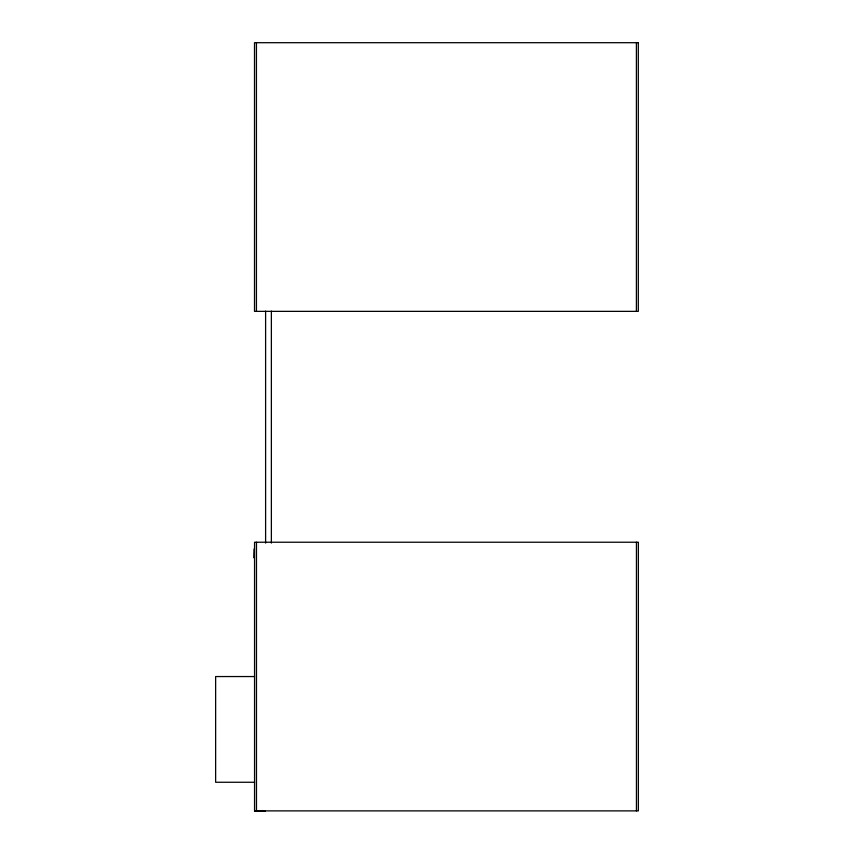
<?xml version="1.0" encoding="UTF-8"?>
<svg xmlns="http://www.w3.org/2000/svg" width="854" height="854" viewBox="0 0 854 854"><rect width="100%" height="100%" fill="white"/><g stroke="black" fill="none" stroke-linecap="round" stroke-linejoin="round"><path stroke-width="1.28" d="M254.556 676.549L215.635 676.549L215.635 782.264L254.556 782.264M254.556 810.884L638.365 810.884L638.365 542.226L254.556 542.226L254.556 811.3L265.135 811.3L254.705 811.151M636.401 42.7L636.401 311.358M636.443 542.226L636.443 810.884M271.369 311.102L271.369 543.101M265.605 311.102L265.605 543.101M256.435 42.7L256.435 311.358M256.478 542.226L256.478 810.884M638.312 42.7L254.513 42.7L254.513 311.358L638.312 311.358L638.312 42.7M254.364 548.791L254.214 557.854L254.364 548.791"/></g></svg>
